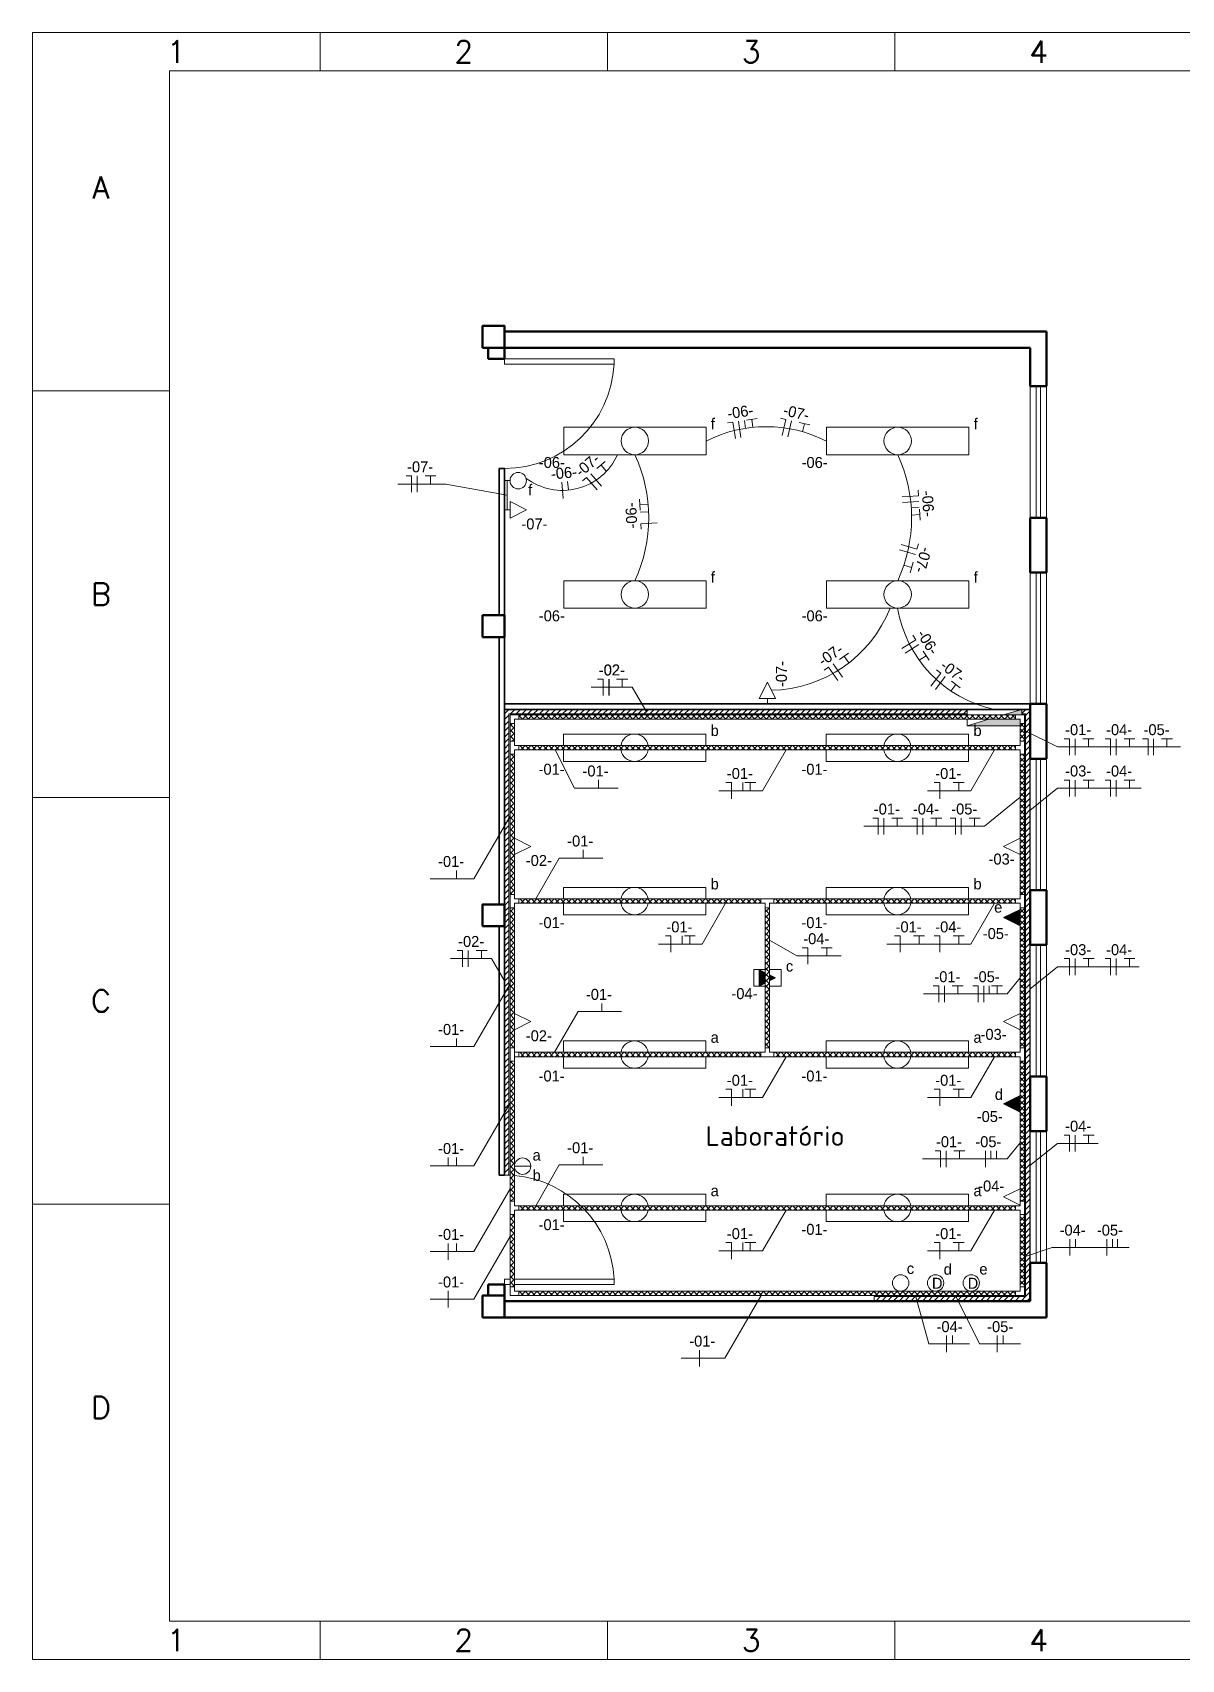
# Model space of a CAD drawing. Header units: metres. Extents: x 27.1 to 72, y 1.1 to 15.9.
# Drawn here: x 27.07 to 37.57, y 1.07 to 15.92 of the extents above; entities that cross this region are included whole.
import ezdxf
from ezdxf.enums import TextEntityAlignment as Align

# ---------------------------------------------------------------- set-up
doc = ezdxf.new("R2010")
doc.units = ezdxf.units.M
doc.header["$LTSCALE"] = 0.5
for name, color, linetype, lineweight in [('018_Eletrocalha', 94, 'Continuous', 18), ('018_Eletroduto', 30, 'Continuous', 18), ('018_Portas_e_Janelas', 244, 'Continuous', 18), ('018_Simbologia', 3, 'Continuous', 18), ('035_Divisória', 5, 'Continuous', 35), ('035_Textos', 5, 'Continuous', 35), ('050_Alvenaria', 7, 'Continuous', 50), ('Cota', 3, 'Continuous', 13), ('Legenda', 1, 'Continuous', 18), ('Texto', 40, 'Continuous', 18)]:
    doc.layers.add(name, color=color, linetype=linetype, lineweight=lineweight)
doc.styles.add('DT', font='isocpeur.ttf')
doc.styles.add('ROMANS', font='romans', dxfattribs={"height": 2.5})
pattern_1 = [(0, (26.2645, 2.841), (0, 6.985), [5.08, -1.905]), (90, (26.2645, 2.841), (-6.985, 4e-16), [5.08, -1.905])]
pattern_2 = [(45, (11.024896, -5.463303), (-0.026516504, 0.026516504), [])]
pattern_3 = [(45, (11.024896, -5.463303), (-0.026516504, 0.026516504), []), (135, (11.024896, -5.463303), (-0.026516504, -0.026516504), [])]

msp = doc.modelspace()

# ---------------------------------------------------------------- hatches: boundary and pattern name
at = {"layer": '018_Eletrocalha'}
h = msp.add_hatch(dxfattribs=at)
h.set_pattern_fill('ANSI31', color=256, scale=0.3)
h.set_pattern_definition(pattern_2)
h.paths.add_polyline_path([(31.425, 9.7), (35.608, 9.7), (35.608, 9.74), (31.385, 9.74), (31.385, 5.49, -0.010014), (31.425, 5.489)])
h = msp.add_hatch(dxfattribs=at)
h.set_pattern_fill('ANSI37', color=256, scale=0.3)
h.set_pattern_definition(pattern_3)
h.paths.add_polyline_path([(31.515, 9.69), (31.515, 9.65), (35.608, 9.65), (35.608, 9.69)])
edge = h.paths.add_edge_path()
edge.add_line((31.475, 6.53), (31.435, 6.53))
edge.add_line((31.435, 6.53), (31.435, 5.489))
edge.add_arc((31.385, 4.491), 0.999, 84.8308, 87.1309, ccw=False)
edge.add_line((31.475, 5.486), (31.475, 6.53))
h.paths.add_polyline_path([(31.475, 7.93), (31.435, 7.93), (31.435, 6.65), (31.475, 6.65)])
h.paths.add_polyline_path([(31.435, 9.45), (31.475, 9.45), (31.475, 9.61), (31.435, 9.61)])
h.paths.add_polyline_path([(31.475, 9.33), (31.435, 9.33), (31.435, 8.05), (31.475, 8.05)])
h = msp.add_hatch(dxfattribs=at)
h.set_pattern_fill('ANSI37', color=256, scale=0.3)
h.set_pattern_definition(pattern_3)
h.paths.add_polyline_path([(36.052, 4.39), (36.052, 4.43), (31.515, 4.43), (31.515, 4.39)])
h.paths.add_polyline_path([(31.515, 9.69), (31.515, 9.65), (36.052, 9.65), (36.052, 9.69)])
h.paths.add_polyline_path([(36.092, 9.45), (36.132, 9.45), (36.132, 9.61), (36.092, 9.61)])
h.paths.add_polyline_path([(36.092, 8.05), (36.132, 8.05), (36.132, 9.33), (36.092, 9.33)])
h.paths.add_polyline_path([(36.092, 6.65), (36.132, 6.65), (36.132, 7.93), (36.092, 7.93)])
h.paths.add_polyline_path([(36.092, 5.25), (36.132, 5.25), (36.132, 6.53), (36.092, 6.53)])
h.paths.add_polyline_path([(36.132, 5.13), (36.092, 5.13), (36.092, 4.47), (36.132, 4.47)])
h.paths.add_polyline_path([(31.475, 5.13), (31.435, 5.13), (31.435, 4.47), (31.475, 4.47)])
h.paths.add_polyline_path([(31.475, 6.53), (31.435, 6.53), (31.435, 5.25), (31.475, 5.25)])
h.paths.add_polyline_path([(31.475, 7.93), (31.435, 7.93), (31.435, 6.65), (31.475, 6.65)])
h.paths.add_polyline_path([(31.435, 9.45), (31.475, 9.45), (31.475, 9.61), (31.435, 9.61)])
h.paths.add_polyline_path([(31.475, 9.33), (31.435, 9.33), (31.435, 8.05), (31.475, 8.05)])
h = msp.add_hatch(dxfattribs=at)
h.set_pattern_fill('ANSI31', color=256, scale=0.3)
h.set_pattern_definition(pattern_2)
h.paths.add_polyline_path([(36.182, 9.74), (36.108, 9.74), (36.108, 9.7), (36.142, 9.7), (36.142, 4.38), (34.759, 4.38), (34.759, 4.34), (36.182, 4.34)])
h = msp.add_hatch(dxfattribs=at)
h.set_pattern_fill('ANSI37', color=256, scale=0.3)
h.set_pattern_definition(pattern_3)
h.paths.add_polyline_path([(36.052, 9.65), (36.052, 9.69), (35.608, 9.69), (35.608, 9.65)])
h.paths.add_polyline_path([(36.108, 9.61), (36.092, 9.61), (36.092, 9.59), (36.108, 9.59)])
h = msp.add_hatch(dxfattribs=at)
h.set_pattern_fill('ANSI37', color=256, scale=0.3)
h.set_pattern_definition(pattern_3)
h.paths.add_polyline_path([(36.052, 4.39), (36.052, 4.43), (34.759, 4.43), (34.759, 4.39)])
h.paths.add_polyline_path([(36.092, 9.45), (36.132, 9.45), (36.132, 9.61), (36.108, 9.61), (36.108, 9.59), (36.092, 9.59)])
h.paths.add_polyline_path([(36.092, 8.05), (36.132, 8.05), (36.132, 9.33), (36.092, 9.33)])
h.paths.add_polyline_path([(36.092, 6.65), (36.132, 6.65), (36.132, 7.93), (36.092, 7.93)])
h.paths.add_polyline_path([(36.132, 5.13), (36.092, 5.13), (36.092, 4.47), (36.132, 4.47)])
h.paths.add_polyline_path([(36.092, 5.25), (36.132, 5.25), (36.132, 6.53), (36.092, 6.53)])
h = msp.add_hatch(dxfattribs=at)
h.set_pattern_fill('ANSI37', color=256, scale=0.3)
h.set_pattern_definition(pattern_3)
h.paths.add_polyline_path([(31.515, 9.41), (31.515, 9.37), (36.052, 9.37), (36.052, 9.41)])
h = msp.add_hatch(dxfattribs=at)
h.set_pattern_fill('ANSI37', color=256, scale=0.3)
h.set_pattern_definition([(45, (11.024896, -6.863303), (-0.026516504, 0.026516504), []), (135, (11.024896, -6.863303), (-0.026516504, -0.026516504), [])])
h.paths.add_polyline_path([(33.725, 7.97), (33.725, 8.01), (31.515, 8.01), (31.515, 7.97)])
h.paths.add_polyline_path([(33.845, 8.01), (33.845, 7.97), (36.052, 7.97), (36.052, 8.01)])
h = msp.add_hatch(dxfattribs=at)
h.set_pattern_fill('ANSI37', color=256, scale=0.3)
h.set_pattern_definition(pattern_3)
h.paths.add_polyline_path([(33.805, 7.93), (33.765, 7.93), (33.765, 6.65), (33.805, 6.65)])
h = msp.add_hatch(dxfattribs=at)
h.set_pattern_fill('ANSI37', color=256, scale=0.3)
h.set_pattern_definition([(45, (11.024896, -8.263303), (-0.026516504, 0.026516504), []), (135, (11.024896, -8.263303), (-0.026516504, -0.026516504), [])])
h.paths.add_polyline_path([(33.845, 6.61), (33.845, 6.57), (33.725, 6.57), (33.725, 6.61), (31.515, 6.61), (31.515, 6.57), (36.052, 6.57), (36.052, 6.61)])
h = msp.add_hatch(dxfattribs=at)
h.set_pattern_fill('ANSI37', color=256, scale=0.3)
h.set_pattern_definition([(45, (11.024896, -9.663303), (-0.026516504, 0.026516504), []), (135, (11.024896, -9.663303), (-0.026516504, -0.026516504), [])])
h.paths.add_polyline_path([(31.515, 5.21), (31.515, 5.17), (36.052, 5.17), (36.052, 5.21)])
h = msp.add_hatch(dxfattribs=at)
h.set_pattern_fill('ANSI37', color=256, scale=0.3)
h.set_pattern_definition(pattern_3)
h.paths.add_polyline_path([(31.515, 4.43), (31.515, 4.39), (34.759, 4.39), (34.759, 4.43)])
at = {"layer": '018_Simbologia'}
h = msp.add_hatch(color=256, dxfattribs=at)
h.dxf.hatch_style = 1
h.paths.add_polyline_path([(36.092, 9.59), (36.092, 9.65), (35.808, 9.65), (35.608, 9.59)])
h.paths.add_polyline_path([(35.941, 9.69), (36.108, 9.69), (36.108, 9.74)])
h = msp.add_hatch(dxfattribs=at)
h.set_pattern_fill('ANGLE', color=256)
h.set_pattern_definition(pattern_1)
h.paths.add_polyline_path([(36.11, 9.59), (36.11, 9.74), (35.745, 9.63), (35.61, 9.59)])
h.paths.add_polyline_path([(35.644, 9.411), (35.761, 9.411), (35.761, 9.561), (35.644, 9.561)], flags=9)
h = msp.add_hatch(color=256, dxfattribs=at)
h.dxf.hatch_style = 1
h.paths.add_polyline_path([(36.092, 7.765), (36.092, 7.915), (35.942, 7.84)])
h = msp.add_hatch(color=256, dxfattribs=at)
h.dxf.hatch_style = 1
h.paths.add_polyline_path([(33.805, 7.317), (33.805, 7.262), (33.86, 7.29)])
h.paths.add_polyline_path([(33.765, 7.242), (33.765, 7.337), (33.71, 7.365), (33.71, 7.215)])
h = msp.add_hatch(dxfattribs=at)
h.set_pattern_fill('ANGLE', color=256)
h.set_pattern_definition(pattern_1)
h.paths.add_polyline_path([(33.862, 7.29), (33.712, 7.365), (33.712, 7.215)])
h = msp.add_hatch(color=256, dxfattribs=at)
h.dxf.hatch_style = 1
h.paths.add_polyline_path([(36.092, 6.065), (36.092, 6.215), (35.942, 6.14)])

# ---------------------------------------------------------------- linework, layer by layer
at = {"layer": '018_Eletrocalha'}
for p, q in [((31.385, 5.49), (31.385, 9.74)), ((31.385, 9.74), (35.608, 9.74)), ((36.108, 9.7), (36.108, 9.74)), ((36.182, 9.74), (36.182, 4.34)), ((36.092, 9.41), (31.475, 9.41)), ((36.092, 9.37), (31.475, 9.37)), ((36.092, 8.01), (31.475, 8.01)), ((33.765, 7.97), (31.475, 7.97)), ((33.765, 7.97), (33.765, 6.65)), ((36.092, 7.97), (33.805, 7.97)), ((33.805, 7.97), (33.805, 6.65)), ((33.725, 6.61), (31.475, 6.61)), ((36.092, 6.57), (31.475, 6.57)), ((36.092, 6.61), (33.845, 6.61)), ((36.092, 5.21), (31.475, 5.21)), ((36.092, 5.17), (31.475, 5.17)), ((31.475, 4.47), (31.435, 4.47)), ((31.515, 4.43), (31.515, 4.39)), ((34.759, 4.34), (34.759, 4.38)), ((36.182, 4.34), (34.759, 4.34))]:
    msp.add_line(p, q, dxfattribs=at)
for points in [[(31.425, 5.49), (31.425, 9.7), (35.608, 9.7)], [(31.435, 4.39), (31.435, 9.69), (36.108, 9.69)], [(36.108, 9.69), (36.132, 9.69), (36.132, 4.39), (31.435, 4.39)], [(36.108, 9.7), (36.142, 9.7), (36.142, 4.38), (34.759, 4.38)], [(31.475, 9.41), (31.475, 9.65), (36.092, 9.65)], [(36.092, 9.65), (36.092, 9.41)], [(31.475, 8.01), (31.475, 9.37)], [(36.092, 9.37), (36.092, 8.01)], [(31.475, 5.21), (31.475, 7.97)], [(36.092, 7.97), (36.092, 6.61)], [(36.092, 6.57), (36.092, 5.21)], [(31.475, 4.43), (31.475, 5.17)], [(36.092, 5.17), (36.092, 4.43), (31.475, 4.43)]]:
    msp.add_lwpolyline(points, dxfattribs=at)
for points in [[(31.435, 9.69), (31.515, 9.69), (31.515, 9.65), (31.475, 9.65), (31.475, 9.61), (31.435, 9.61)], [(36.132, 9.69), (36.052, 9.69), (36.052, 9.65), (36.092, 9.65), (36.092, 9.61), (36.132, 9.61)], [(31.435, 9.33), (31.435, 9.45), (31.475, 9.45), (31.475, 9.41), (31.515, 9.41), (31.515, 9.37), (31.475, 9.37), (31.475, 9.33)], [(36.132, 9.33), (36.132, 9.45), (36.092, 9.45), (36.092, 9.41), (36.052, 9.41), (36.052, 9.37), (36.092, 9.37), (36.092, 9.33)], [(31.435, 7.93), (31.435, 8.05), (31.475, 8.05), (31.475, 8.01), (31.515, 8.01), (31.515, 7.97), (31.475, 7.97), (31.475, 7.93)], [(36.132, 7.93), (36.132, 8.05), (36.092, 8.05), (36.092, 8.01), (36.052, 8.01), (36.052, 7.97), (36.092, 7.97), (36.092, 7.93)], [(33.845, 8.01), (33.725, 8.01), (33.725, 7.97), (33.765, 7.97), (33.765, 7.93), (33.805, 7.93), (33.805, 7.97), (33.845, 7.97)], [(31.435, 6.53), (31.435, 6.65), (31.475, 6.65), (31.475, 6.61), (31.515, 6.61), (31.515, 6.57), (31.475, 6.57), (31.475, 6.53)], [(33.845, 6.57), (33.725, 6.57), (33.725, 6.61), (33.765, 6.61), (33.765, 6.65), (33.805, 6.65), (33.805, 6.61), (33.845, 6.61)], [(36.132, 6.53), (36.132, 6.65), (36.092, 6.65), (36.092, 6.61), (36.052, 6.61), (36.052, 6.57), (36.092, 6.57), (36.092, 6.53)], [(31.435, 5.13), (31.435, 5.25), (31.475, 5.25), (31.475, 5.21), (31.515, 5.21), (31.515, 5.17), (31.475, 5.17), (31.475, 5.13)], [(36.132, 5.13), (36.132, 5.25), (36.092, 5.25), (36.092, 5.21), (36.052, 5.21), (36.052, 5.17), (36.092, 5.17), (36.092, 5.13)], [(36.132, 4.39), (36.052, 4.39), (36.052, 4.43), (36.092, 4.43), (36.092, 4.47), (36.132, 4.47)]]:
    msp.add_lwpolyline(points, close=True, dxfattribs=at)
msp.add_arc((31.385, 4.491), 0.999, 87.1309, 90.1304, dxfattribs=at)
at = {"layer": '018_Eletroduto'}
msp.add_line((31.41, 11.828), (31.41, 11.562), dxfattribs=at)
for centre, radius, start, end in [((33.775, 11.095), 1.225, 63.3254, 116.6746), ((31.914, 12.289), 0.55, 232.583, 335.892), ((31.336, 11.49), 1.366, 335.1033, 24.8967), ((33.736, 11.49), 1.366, 335.1033, 24.8967), ((33.798, 11.108), 1.194, 271.1616, 338.1918), ((36.091, 10.847), 1.131, 189.267, 258.2269)]:
    msp.add_arc(centre, radius, start, end, dxfattribs=at)
at = {"layer": '018_Portas_e_Janelas'}
for p, q in [((36.185, 12.69), (36.185, 11.49)), ((36.24, 12.69), (36.24, 11.49)), ((36.28, 12.69), (36.28, 11.49)), ((36.335, 11.49), (36.335, 12.69)), ((36.185, 10.99), (36.185, 9.79)), ((36.24, 10.99), (36.24, 9.79)), ((36.28, 10.99), (36.28, 9.79)), ((36.335, 9.79), (36.335, 10.99)), ((36.185, 9.29), (36.185, 8.09)), ((36.24, 9.29), (36.24, 8.09)), ((36.28, 9.29), (36.28, 8.09)), ((36.335, 8.09), (36.335, 9.29)), ((36.335, 7.59), (36.185, 7.59)), ((36.185, 7.59), (36.185, 6.39)), ((36.24, 7.59), (36.24, 6.39)), ((36.28, 7.59), (36.28, 6.39)), ((36.335, 6.39), (36.335, 7.59)), ((36.335, 6.39), (36.185, 6.39)), ((36.185, 5.89), (36.185, 4.69)), ((36.24, 5.89), (36.24, 4.69)), ((36.28, 5.89), (36.28, 4.69)), ((36.335, 4.69), (36.335, 5.89))]:
    msp.add_line(p, q, dxfattribs=at)
msp.add_lwpolyline([(31.385, 12.94), (32.385, 12.94), (32.385, 12.89), (31.385, 12.89)], close=True, dxfattribs=at)
for points in [[(31.437, 4.54), (31.385, 4.54), (31.385, 4.49), (31.437, 4.49)], [(31.477, 4.49), (32.385, 4.49), (32.385, 4.54), (31.477, 4.54)]]:
    msp.add_lwpolyline(points, dxfattribs=at)
for centre, start, end in [((31.387, 12.939), 269.8696, 357.1928), ((31.387, 4.491), 2.8072, 84.8308)]:
    msp.add_arc(centre, 0.999, start, end, dxfattribs=at)
at = {"layer": '018_Simbologia'}
for p, q in [((33.471, 12.363), (33.422, 12.355)), ((33.493, 12.214), (33.471, 12.363)), ((33.544, 12.222), (33.522, 12.37)), ((33.586, 12.304), (33.575, 12.378)), ((33.692, 12.395), (33.593, 12.381)), ((33.653, 12.314), (33.642, 12.388)), ((33.954, 12.386), (33.906, 12.397)), ((33.921, 12.24), (33.954, 12.386)), ((33.971, 12.229), (34.004, 12.375)), ((34.172, 12.336), (34.074, 12.359)), ((34.106, 12.274), (34.123, 12.347)), ((32.27, 11.777), (32.173, 11.891)), ((32.305, 12.002), (32.228, 11.938)), ((32.315, 11.913), (32.266, 11.97)), ((30.411, 11.797), (30.849, 11.797)), ((30.536, 11.872), (30.486, 11.872)), ((30.536, 11.722), (30.536, 11.872)), ((30.587, 11.722), (30.587, 11.872)), ((30.759, 11.872), (30.659, 11.872)), ((30.709, 11.797), (30.709, 11.872)), ((30.849, 11.797), (31.41, 11.695)), ((31.435, 11.828), (31.385, 11.828)), ((31.921, 11.665), (31.908, 11.814)), ((31.968, 11.745), (31.961, 11.819)), ((32.134, 11.858), (32.096, 11.826)), ((32.231, 11.744), (32.134, 11.858)), ((35.166, 11.69), (35.163, 11.74)), ((31.435, 11.487), (31.435, 11.637)), ((31.585, 11.562), (31.435, 11.637)), ((32.618, 11.658), (32.623, 11.558)), ((32.695, 11.611), (32.621, 11.608)), ((35.016, 11.681), (35.166, 11.69)), ((35.019, 11.63), (35.169, 11.639)), ((35.097, 11.581), (35.172, 11.586)), ((31.435, 11.562), (31.385, 11.562)), ((31.585, 11.562), (31.435, 11.487)), ((32.699, 11.543), (32.624, 11.54)), ((32.779, 11.442), (32.629, 11.435)), ((32.629, 11.435), (32.632, 11.385)), ((35.101, 11.513), (35.176, 11.518)), ((35.179, 11.468), (35.173, 11.568)), ((34.993, 11.196), (35.137, 11.153)), ((35.007, 11.245), (35.151, 11.202)), ((35.151, 11.202), (35.165, 11.25)), ((35.03, 11.058), (35.102, 11.036)), ((35.088, 10.988), (35.116, 11.084)), ((35.141, 10.376), (35.114, 10.418)), ((34.527, 10.254), (34.445, 10.197)), ((35.014, 10.296), (35.141, 10.376)), ((35.042, 10.252), (35.168, 10.333)), ((35.261, 10.188), (35.207, 10.273)), ((34.344, 10.127), (34.303, 10.098)), ((34.429, 10.004), (34.344, 10.127)), ((34.471, 10.033), (34.386, 10.156)), ((34.529, 10.164), (34.486, 10.226)), ((35.171, 10.19), (35.234, 10.23)), ((35.368, 10.072), (35.328, 10.102)), ((32.285, 10.017), (32.235, 10.017)), ((32.287, 10.017), (32.237, 10.017)), ((32.285, 9.867), (32.285, 10.017)), ((32.287, 9.867), (32.287, 10.017)), ((32.336, 9.867), (32.336, 10.017)), ((32.339, 9.867), (32.339, 10.017)), ((32.508, 10.017), (32.408, 10.017)), ((32.51, 10.017), (32.41, 10.017)), ((32.458, 9.942), (32.458, 10.017)), ((32.46, 9.942), (32.46, 10.017)), ((33.785, 9.99), (33.71, 9.84)), ((33.785, 9.99), (33.86, 9.84)), ((35.278, 9.952), (35.368, 10.072)), ((35.319, 9.921), (35.409, 10.041)), ((35.461, 9.907), (35.506, 9.967)), ((35.546, 9.937), (35.466, 9.997)), ((32.175, 9.942), (32.549, 9.942)), ((32.177, 9.942), (32.551, 9.942)), ((32.549, 9.942), (32.668, 9.74)), ((32.551, 9.942), (32.685, 9.715)), ((33.86, 9.84), (33.71, 9.84)), ((33.785, 9.84), (33.785, 9.79)), ((35.941, 9.69), (36.108, 9.74)), ((35.608, 9.59), (35.808, 9.65)), ((36.434, 9.397), (36.132, 9.546)), ((31.846, 9.37), (32.024, 9.021)), ((33.741, 8.998), (33.956, 9.37)), ((35.644, 8.998), (35.859, 9.37)), ((36.434, 9.397), (37.558, 9.397)), ((36.544, 9.472), (36.494, 9.472)), ((36.544, 9.322), (36.544, 9.472)), ((36.595, 9.322), (36.595, 9.472)), ((36.767, 9.472), (36.667, 9.472)), ((36.717, 9.397), (36.717, 9.472)), ((36.919, 9.472), (36.869, 9.472)), ((36.919, 9.322), (36.919, 9.472)), ((36.97, 9.322), (36.97, 9.472)), ((37.142, 9.472), (37.042, 9.472)), ((37.092, 9.397), (37.092, 9.472)), ((37.261, 9.472), (37.211, 9.472)), ((37.261, 9.322), (37.261, 9.472)), ((37.312, 9.322), (37.312, 9.472)), ((37.484, 9.472), (37.384, 9.472)), ((37.434, 9.397), (37.434, 9.472)), ((32.242, 9.021), (32.242, 9.096)), ((33.456, 9.073), (33.406, 9.073)), ((33.456, 8.923), (33.456, 9.073)), ((33.561, 8.998), (33.561, 9.073)), ((33.679, 9.073), (33.579, 9.073)), ((33.629, 8.998), (33.629, 9.073)), ((35.359, 9.073), (35.309, 9.073)), ((35.359, 8.923), (35.359, 9.073)), ((35.582, 9.073), (35.482, 9.073)), ((35.532, 8.998), (35.532, 9.073)), ((36.545, 9.095), (36.495, 9.095)), ((36.545, 8.945), (36.545, 9.095)), ((36.596, 8.945), (36.596, 9.095)), ((36.768, 9.095), (36.668, 9.095)), ((36.718, 9.02), (36.718, 9.095)), ((36.919, 9.095), (36.869, 9.095)), ((36.919, 8.945), (36.919, 9.095)), ((36.97, 8.945), (36.97, 9.095)), ((37.142, 9.095), (37.042, 9.095)), ((37.092, 9.02), (37.092, 9.095)), ((32.024, 9.021), (32.423, 9.021)), ((33.343, 8.998), (33.741, 8.998)), ((35.246, 8.998), (35.644, 8.998)), ((35.768, 8.673), (36.092, 8.939)), ((36.435, 9.02), (36.182, 8.818)), ((36.435, 9.02), (37.198, 9.02)), ((31.104, 8.194), (31.435, 8.767)), ((34.667, 8.673), (35.768, 8.673)), ((34.798, 8.748), (34.748, 8.748)), ((34.798, 8.598), (34.798, 8.748)), ((34.849, 8.598), (34.849, 8.748)), ((35.021, 8.748), (34.921, 8.748)), ((34.971, 8.673), (34.971, 8.748)), ((35.154, 8.748), (35.104, 8.748)), ((35.154, 8.598), (35.154, 8.748)), ((35.206, 8.598), (35.206, 8.748)), ((35.377, 8.748), (35.277, 8.748)), ((35.327, 8.673), (35.327, 8.748)), ((35.504, 8.748), (35.454, 8.748)), ((35.504, 8.598), (35.504, 8.748)), ((35.556, 8.598), (35.556, 8.748)), ((35.727, 8.748), (35.627, 8.748)), ((35.677, 8.673), (35.677, 8.748)), ((31.475, 8.415), (31.475, 8.565)), ((31.625, 8.49), (31.475, 8.565)), ((31.625, 8.49), (31.475, 8.415)), ((35.942, 8.49), (36.092, 8.565)), ((35.942, 8.49), (36.092, 8.415)), ((36.092, 8.415), (36.092, 8.565)), ((31.67, 8.01), (31.885, 8.382)), ((31.885, 8.382), (32.283, 8.382)), ((32.103, 8.382), (32.103, 8.457)), ((30.706, 8.194), (31.104, 8.194)), ((30.946, 8.194), (30.946, 8.269)), ((33.189, 7.598), (33.404, 7.97)), ((35.644, 7.598), (35.859, 7.97)), ((35.942, 7.84), (36.092, 7.915)), ((36.092, 7.915), (36.092, 7.765)), ((35.942, 7.84), (36.092, 7.765)), ((32.791, 7.598), (33.189, 7.598)), ((32.904, 7.673), (32.854, 7.673)), ((32.904, 7.523), (32.904, 7.673)), ((33.008, 7.598), (33.008, 7.673)), ((33.127, 7.673), (33.027, 7.673)), ((33.077, 7.598), (33.077, 7.673)), ((34.055, 7.49), (33.805, 7.634)), ((34.876, 7.598), (35.644, 7.598)), ((34.997, 7.673), (34.947, 7.673)), ((34.997, 7.523), (34.997, 7.673)), ((35.22, 7.673), (35.12, 7.673)), ((35.17, 7.598), (35.17, 7.673)), ((35.359, 7.673), (35.309, 7.673)), ((35.359, 7.523), (35.359, 7.673)), ((35.582, 7.673), (35.482, 7.673)), ((35.532, 7.598), (35.532, 7.673)), ((30.892, 7.465), (31.266, 7.465)), ((31.002, 7.54), (30.952, 7.54)), ((31.002, 7.39), (31.002, 7.54)), ((31.053, 7.39), (31.053, 7.54)), ((31.225, 7.54), (31.125, 7.54)), ((31.175, 7.465), (31.175, 7.54)), ((31.266, 7.465), (31.385, 7.262)), ((34.055, 7.49), (34.458, 7.49)), ((34.154, 7.565), (34.104, 7.565)), ((34.154, 7.415), (34.154, 7.565)), ((34.377, 7.565), (34.277, 7.565)), ((34.327, 7.49), (34.327, 7.565)), ((36.545, 7.465), (36.495, 7.465)), ((36.545, 7.315), (36.545, 7.465)), ((36.596, 7.315), (36.596, 7.465)), ((36.768, 7.465), (36.668, 7.465)), ((36.718, 7.39), (36.718, 7.465)), ((36.919, 7.465), (36.869, 7.465)), ((36.919, 7.315), (36.919, 7.465)), ((36.97, 7.315), (36.97, 7.465)), ((37.142, 7.465), (37.042, 7.465)), ((37.092, 7.39), (37.092, 7.465)), ((33.66, 7.215), (33.66, 7.365)), ((33.71, 7.215), (33.71, 7.365)), ((33.765, 7.337), (33.71, 7.365)), ((33.86, 7.29), (33.805, 7.317)), ((33.86, 7.29), (33.805, 7.262)), ((35.974, 7.143), (36.092, 7.29)), ((36.435, 7.39), (36.182, 7.187)), ((36.435, 7.39), (37.179, 7.39)), ((31.104, 6.662), (31.435, 7.235)), ((33.765, 7.215), (33.66, 7.215)), ((33.765, 7.242), (33.71, 7.215)), ((33.91, 7.215), (33.805, 7.215)), ((35.212, 7.143), (35.974, 7.143)), ((35.35, 7.218), (35.3, 7.218)), ((35.35, 7.068), (35.35, 7.218)), ((35.401, 7.068), (35.401, 7.218)), ((35.573, 7.218), (35.473, 7.218)), ((35.523, 7.143), (35.523, 7.218)), ((35.71, 7.218), (35.66, 7.218)), ((35.71, 7.068), (35.71, 7.218)), ((35.761, 7.068), (35.761, 7.218)), ((35.81, 7.143), (35.81, 7.218)), ((35.933, 7.218), (35.833, 7.218)), ((35.883, 7.143), (35.883, 7.218)), ((31.841, 6.61), (32.056, 6.982)), ((32.056, 6.982), (32.454, 6.982)), ((32.274, 6.982), (32.274, 7.057)), ((31.475, 6.815), (31.475, 6.965)), ((31.625, 6.89), (31.475, 6.965)), ((31.625, 6.89), (31.475, 6.815)), ((35.942, 6.89), (36.092, 6.965)), ((35.942, 6.89), (36.092, 6.815)), ((36.092, 6.815), (36.092, 6.965)), ((30.946, 6.662), (30.946, 6.737)), ((30.706, 6.662), (31.104, 6.662)), ((33.741, 6.198), (33.956, 6.57)), ((35.644, 6.198), (35.859, 6.57)), ((33.456, 6.273), (33.406, 6.273)), ((33.456, 6.123), (33.456, 6.273)), ((33.561, 6.198), (33.561, 6.273)), ((33.679, 6.273), (33.579, 6.273)), ((33.629, 6.198), (33.629, 6.273)), ((35.359, 6.273), (35.309, 6.273)), ((35.359, 6.123), (35.359, 6.273)), ((35.582, 6.273), (35.482, 6.273)), ((35.532, 6.198), (35.532, 6.273)), ((31.104, 5.575), (31.435, 6.147)), ((33.343, 6.198), (33.741, 6.198)), ((35.246, 6.198), (35.644, 6.198)), ((35.942, 6.14), (36.092, 6.215)), ((35.942, 6.14), (36.092, 6.065)), ((36.092, 6.215), (36.092, 6.065)), ((36.545, 5.854), (36.495, 5.854)), ((36.545, 5.704), (36.545, 5.854)), ((36.596, 5.704), (36.596, 5.854)), ((36.768, 5.854), (36.668, 5.854)), ((36.718, 5.779), (36.718, 5.854)), ((30.87, 5.575), (30.87, 5.65)), ((30.946, 5.575), (30.946, 5.65)), ((32.103, 5.582), (32.103, 5.657)), ((35.366, 5.712), (35.316, 5.712)), ((35.366, 5.562), (35.366, 5.712)), ((35.417, 5.562), (35.417, 5.712)), ((35.589, 5.712), (35.489, 5.712)), ((35.539, 5.637), (35.539, 5.712)), ((35.776, 5.562), (35.776, 5.712)), ((35.827, 5.637), (35.827, 5.712)), ((35.877, 5.637), (35.877, 5.712)), ((35.974, 5.637), (36.092, 5.784)), ((36.435, 5.779), (36.182, 5.576)), ((36.435, 5.779), (36.807, 5.779)), ((30.706, 5.575), (31.104, 5.575)), ((31.475, 5.571), (31.625, 5.571)), ((31.67, 5.21), (31.885, 5.582)), ((31.885, 5.582), (32.283, 5.582)), ((35.203, 5.637), (35.974, 5.637)), ((31.104, 4.791), (31.435, 5.363)), ((35.942, 5.29), (36.092, 5.365)), ((36.092, 5.215), (36.092, 5.365)), ((35.942, 5.29), (36.092, 5.215)), ((33.741, 4.798), (33.956, 5.17)), ((35.644, 4.798), (35.859, 5.17)), ((31.104, 4.357), (31.435, 4.929)), ((36.546, 4.755), (36.546, 4.905)), ((36.6, 4.83), (36.6, 4.905)), ((36.886, 4.755), (36.886, 4.905)), ((36.936, 4.83), (36.936, 4.905)), ((36.983, 4.83), (36.983, 4.905)), ((30.706, 4.791), (31.104, 4.791)), ((30.87, 4.716), (30.87, 4.866)), ((30.946, 4.791), (30.946, 4.866)), ((33.343, 4.798), (33.741, 4.798)), ((33.456, 4.873), (33.406, 4.873)), ((33.456, 4.723), (33.456, 4.873)), ((33.561, 4.798), (33.561, 4.873)), ((33.679, 4.873), (33.579, 4.873)), ((33.629, 4.798), (33.629, 4.873)), ((35.246, 4.798), (35.644, 4.798)), ((35.359, 4.873), (35.309, 4.873)), ((35.359, 4.723), (35.359, 4.873)), ((35.582, 4.873), (35.482, 4.873)), ((35.532, 4.798), (35.532, 4.873)), ((36.385, 4.83), (36.132, 4.744)), ((36.385, 4.83), (37.088, 4.83)), ((30.706, 4.357), (31.104, 4.357)), ((30.87, 4.282), (30.87, 4.432)), ((33.398, 3.817), (33.728, 4.39)), ((35.26, 3.949), (35.137, 4.39)), ((35.723, 3.949), (35.502, 4.39)), ((35.422, 3.874), (35.422, 4.024)), ((35.475, 3.949), (35.475, 4.024)), ((35.884, 3.874), (35.884, 4.024)), ((35.938, 3.949), (35.938, 4.024)), ((33.164, 3.742), (33.164, 3.892)), ((35.26, 3.949), (35.632, 3.949)), ((35.723, 3.949), (36.095, 3.949)), ((32.999, 3.817), (33.398, 3.817))]:
    msp.add_line(p, q, dxfattribs=at)
for points in [[(31.925, 12.065), (33.225, 12.065), (33.225, 12.315), (31.925, 12.315)], [(34.325, 12.065), (35.625, 12.065), (35.625, 12.315), (34.325, 12.315)], [(31.925, 10.665), (33.225, 10.665), (33.225, 10.915), (31.925, 10.915)], [(34.325, 10.665), (35.625, 10.665), (35.625, 10.915), (34.325, 10.915)], [(33.765, 7.365), (33.66, 7.365), (33.66, 7.365), (33.765, 7.365)], [(33.805, 7.365), (33.91, 7.365), (33.91, 7.365), (33.805, 7.365)], [(33.91, 7.365), (33.91, 7.365), (33.91, 7.215), (33.91, 7.215)]]:
    msp.add_lwpolyline(points, close=True, dxfattribs=at)
for points in [[(36.108, 9.69), (36.108, 9.74), (35.608, 9.74), (35.608, 9.69)], [(33.222, 9.41), (33.222, 9.515), (31.922, 9.515), (31.922, 9.41)], [(35.622, 9.41), (35.622, 9.515), (34.322, 9.515), (34.322, 9.41)], [(35.608, 9.65), (35.608, 9.59), (36.092, 9.59)], [(31.922, 9.37), (31.922, 9.265), (33.222, 9.265), (33.222, 9.37)], [(34.322, 9.37), (34.322, 9.265), (35.622, 9.265), (35.622, 9.37)], [(33.222, 8.01), (33.222, 8.115), (31.922, 8.115), (31.922, 8.01)], [(35.622, 8.01), (35.622, 8.115), (34.322, 8.115), (34.322, 8.01)], [(31.922, 7.97), (31.922, 7.865), (33.222, 7.865), (33.222, 7.97)], [(34.322, 7.97), (34.322, 7.865), (35.622, 7.865), (35.622, 7.97)], [(33.222, 6.61), (33.222, 6.715), (31.922, 6.715), (31.922, 6.61)], [(35.622, 6.61), (35.622, 6.715), (34.322, 6.715), (34.322, 6.61)], [(31.922, 6.57), (31.922, 6.465), (33.222, 6.465), (33.222, 6.57)], [(34.322, 6.57), (34.322, 6.465), (35.622, 6.465), (35.622, 6.57)], [(33.222, 5.21), (33.222, 5.315), (31.922, 5.315), (31.922, 5.21)], [(35.622, 5.21), (35.622, 5.315), (34.322, 5.315), (34.322, 5.21)], [(31.922, 5.17), (31.922, 5.065), (33.222, 5.065), (33.222, 5.17)], [(34.322, 5.17), (34.322, 5.065), (35.622, 5.065), (35.622, 5.17)]]:
    msp.add_lwpolyline(points, dxfattribs=at)
for centre, radius in [((32.575, 12.19), 0.125), ((34.975, 12.19), 0.125), ((31.51, 11.828), 0.075), ((32.575, 10.79), 0.125), ((34.975, 10.79), 0.125), ((31.55, 5.571), 0.075), ((35.002, 4.505), 0.075), ((35.321, 4.505), 0.075), ((35.647, 4.505), 0.075)]:
    msp.add_circle(centre, radius, dxfattribs=at)
for centre, start, end in [((32.572, 9.39), 9.2069, 170.7931), ((34.972, 9.39), 9.2069, 170.7931), ((32.572, 9.39), 189.2069, 350.7931), ((34.972, 9.39), 189.2069, 350.7931), ((32.572, 7.99), 9.2069, 170.7931), ((34.972, 7.99), 9.2069, 170.7931), ((32.572, 7.99), 189.2069, 350.7931), ((34.972, 7.99), 189.2069, 350.7931), ((32.572, 6.59), 9.2069, 170.7931), ((34.972, 6.59), 9.2069, 170.7931), ((32.572, 6.59), 189.2069, 350.7931), ((34.972, 6.59), 189.2069, 350.7931), ((32.572, 5.19), 9.2069, 170.7931), ((34.972, 5.19), 9.2069, 170.7931), ((32.572, 5.19), 189.2069, 350.7931), ((34.972, 5.19), 189.2069, 350.7931)]:
    msp.add_arc(centre, 0.125, start, end, dxfattribs=at)
at = {"layer": '035_Divisória'}
for p, q in [((31.335, 11.94), (31.335, 10.6)), ((31.385, 11.94), (31.335, 11.94)), ((31.385, 11.94), (31.385, 10.6)), ((31.335, 7.96), (31.335, 10.4)), ((31.385, 7.96), (31.385, 10.4)), ((36.185, 9.79), (31.385, 9.79)), ((36.185, 9.74), (31.385, 9.74)), ((31.335, 7.76), (31.335, 5.49)), ((31.385, 7.76), (31.385, 5.49)), ((31.385, 5.49), (31.335, 5.49))]:
    msp.add_line(p, q, dxfattribs=at)
at = {"layer": '050_Alvenaria'}
for p, q in [((31.385, 13.19), (36.335, 13.19)), ((36.335, 13.19), (36.335, 12.69)), ((31.235, 12.94), (31.235, 13.04)), ((31.385, 12.94), (31.235, 12.94)), ((31.385, 13.04), (36.185, 13.04)), ((31.385, 13.04), (31.385, 12.94)), ((36.185, 13.04), (36.185, 12.69)), ((36.335, 12.69), (36.185, 12.69)), ((36.335, 12.69), (36.185, 12.69)), ((36.185, 11.49), (36.185, 10.99)), ((36.335, 11.49), (36.185, 11.49)), ((36.335, 11.49), (36.185, 11.49)), ((36.335, 11.49), (36.335, 10.99)), ((36.335, 10.99), (36.185, 10.99)), ((36.335, 10.99), (36.185, 10.99)), ((36.185, 9.79), (36.185, 9.29)), ((36.335, 9.79), (36.185, 9.79)), ((36.335, 9.79), (36.185, 9.79)), ((36.335, 9.79), (36.335, 9.29)), ((36.335, 9.29), (36.185, 9.29)), ((36.335, 9.29), (36.185, 9.29)), ((36.185, 8.09), (36.185, 7.59)), ((36.335, 8.09), (36.185, 8.09)), ((36.335, 8.09), (36.185, 8.09)), ((36.335, 8.09), (36.335, 7.59)), ((36.335, 7.59), (36.185, 7.59)), ((36.185, 6.39), (36.185, 5.89)), ((36.335, 6.39), (36.185, 6.39)), ((36.335, 6.39), (36.335, 5.89)), ((36.335, 5.89), (36.185, 5.89)), ((36.185, 4.69), (36.185, 4.34)), ((36.335, 4.69), (36.185, 4.69)), ((36.335, 4.69), (36.335, 4.19)), ((31.385, 4.49), (31.235, 4.49)), ((31.235, 4.49), (31.235, 4.39)), ((31.385, 4.39), (31.385, 4.49)), ((36.185, 4.34), (31.385, 4.34)), ((36.335, 4.19), (31.385, 4.19))]:
    msp.add_line(p, q, dxfattribs=at)
for points in [[(31.185, 13.04), (31.385, 13.04), (31.385, 13.24), (31.185, 13.24)], [(31.185, 10.4), (31.385, 10.4), (31.385, 10.6), (31.185, 10.6)], [(31.185, 7.76), (31.385, 7.76), (31.385, 7.96), (31.185, 7.96)], [(31.185, 4.19), (31.385, 4.19), (31.385, 4.39), (31.185, 4.39)]]:
    msp.add_lwpolyline(points, close=True, dxfattribs=at)
at = {"layer": 'Cota', "color": 7}
msp.add_lwpolyline([(27.075, 1.068), (48.075, 1.068), (48.075, 15.918), (27.075, 15.918)], close=True, dxfattribs=at)
at = {"layer": 'Legenda', "color": 7}
for p, q in [((29.7, 15.568), (29.7, 15.918)), ((34.95, 15.568), (34.95, 15.918)), ((47.725, 15.568), (28.325, 15.568)), ((28.325, 15.568), (28.325, 1.418)), ((28.325, 12.648), (27.075, 12.648)), ((28.325, 8.935), (27.075, 8.935)), ((28.325, 5.223), (27.075, 5.223)), ((28.325, 1.418), (47.725, 1.418)), ((29.7, 1.068), (29.7, 1.418)), ((34.95, 1.068), (34.95, 1.418))]:
    msp.add_line(p, q, dxfattribs=at)
at = {"layer": 'Texto', "color": 7}
for p, q in [((32.325, 15.918), (32.325, 15.568)), ((32.325, 1.418), (32.325, 1.068))]:
    msp.add_line(p, q, dxfattribs=at)

# ---------------------------------------------------------------- texts
at = {"layer": '018_Simbologia', "char_height": 0.1, "attachment_point": 1}
for s, insert, rotation in [('-06-', (33.412, 12.488), 8.4184), ('-07-', (33.945, 12.524), 347.0143), ('-07-', (32.018, 11.933), 40.2422), ('-06-', (31.804, 11.938), 5.1707), ('-06-', (32.499, 11.388), 92.9186), ('-06-', (35.295, 11.739), 273.5002), ('-07-', (35.289, 11.203), 253.4171), ('-06-', (35.23, 10.482), 302.5165), ('-07-', (34.235, 10.212), 34.8226), ('-07-', (33.863, 9.944), 90), ('-07-', (35.415, 10.201), 322.9717)]:
    msp.add_mtext_dynamic_manual_height_columns(s, width=0.31923, gutter_width=1, heights=[0], dxfattribs=dict(at, insert=insert, rotation=rotation))
for s, width, insert in [('f', 0.31923, (33.269, 12.397)), ('f', 0.31923, (35.669, 12.397)), ('-06-', 0.31923, (31.698, 12.044)), ('-06-', 0.31923, (34.098, 12.044)), ('-07-', 0.31923, (30.495, 12.004)), ('f', 0.31923, (31.601, 11.794)), ('-07-', 0.31923, (31.539, 11.483)), ('f', 0.31923, (33.269, 10.997)), ('f', 0.31923, (35.669, 10.997)), ('-06-', 0.31923, (31.698, 10.644)), ('-06-', 0.31923, (34.098, 10.644)), ('-02-', 0.31923, (32.245, 10.15)), ('-02-', 0.31923, (32.247, 10.15)), ('b', 0.31923, (33.267, 9.597)), ('b', 0.31923, (35.667, 9.597)), ('-01-', 0.31923, (36.504, 9.605)), ('-04-', 0.31923, (36.878, 9.605)), ('-05-', 0.31923, (37.22, 9.605)), ('-01-', 0.31923, (31.696, 9.244)), ('-01-', 0.31923, (32.097, 9.228)), ('-01-', 0.31923, (34.096, 9.244)), ('-03-', 0.31923, (36.504, 9.228)), ('-04-', 0.31923, (36.878, 9.228)), ('-01-', 0.31923, (33.415, 9.205)), ('-01-', 0.31923, (35.318, 9.205)), ('-01-', 0.31923, (34.757, 8.881)), ('-04-', 0.31923, (35.114, 8.881)), ('-05-', 0.31923, (35.464, 8.881)), ('-01-', 0.31923, (31.957, 8.589)), ('-01-', 0.31923, (30.778, 8.402)), ('-02-', 0.31923, (31.579, 8.411)), ('-03-', 0.31923, (35.805, 8.424)), ('b', 0.31923, (33.267, 8.197)), ('b', 0.31923, (35.667, 8.197)), ('e', 0.31923, (35.856, 7.985)), ('-01-', 0.31923, (31.696, 7.844)), ('-01-', 0.31923, (32.863, 7.805)), ('-01-', 0.31923, (34.096, 7.844)), ('-01-', 0.31923, (34.956, 7.805)), ('-04-', 0.31923, (35.318, 7.805)), ('-05-', 0.31923, (35.752, 7.744)), ('-02-', 0.31923, (30.961, 7.672)), ('-04-', 0.31923, (34.113, 7.697)), ('-03-', 0.31923, (36.504, 7.597)), ('-04-', 0.31923, (36.878, 7.597)), ('c', 0.31923, (33.954, 7.447)), ('-01-', 0.31923, (35.31, 7.35)), ('-05-', 0.31923, (35.669, 7.35)), ('-01-', 0.31923, (32.128, 7.189)), ('-04-', 0.31923, (33.457, 7.196)), ('-01-', 0.31923, (30.778, 6.869)), ('-02-', 0.31923, (31.579, 6.811)), ('a', 0.31923, (33.267, 6.797)), ('a', 0.31923, (35.667, 6.797)), ('-03-', 0.31923, (35.732, 6.824)), ('-01-', 0.31923, (31.696, 6.444)), ('-01-', 0.31923, (33.415, 6.405)), ('-01-', 0.31923, (34.096, 6.444)), ('-01-', 0.31923, (35.318, 6.405)), ('d', 0.31923, (35.862, 6.276)), ('-05-', 0.31923, (35.697, 6.074)), ('-04-', 0.31923, (36.504, 5.986)), ('-01-', 0.31923, (35.325, 5.844)), ('-05-', 0.31923, (35.684, 5.844)), ('-01-', 0.31923, (30.778, 5.782)), ('a', 0.31923, (31.641, 5.722)), ('-01-', 0.31923, (31.957, 5.789)), ('b', 0.31923, (31.641, 5.537)), ('a', 0.31923, (33.267, 5.397)), ('a', 0.31923, (35.667, 5.397)), ('-04-', 0.31923, (35.71, 5.44)), ('-01-', 0.31923, (31.696, 5.087)), ('-01-', 0.31923, (30.778, 4.998)), ('-01-', 0.31923, (33.415, 5.005)), ('-01-', 0.31923, (34.096, 5.044)), ('-01-', 0.31923, (35.318, 5.005)), ('-04-', 0.31923, (36.454, 5.037)), ('-05-', 0.31923, (36.794, 5.037)), ('c', 0.31923, (35.058, 4.687)), ('d', 0.31923, (35.395, 4.68)), ('e', 0.31923, (35.721, 4.682)), ('-01-', 0.31923, (30.778, 4.564)), ('D', 0.12426, (35.288, 4.552)), ('D', 0.12426, (35.614, 4.552)), ('-01-', 0.31923, (33.072, 4.024)), ('-04-', 0.31923, (35.33, 4.156)), ('-05-', 0.31923, (35.792, 4.156))]:
    msp.add_mtext_dynamic_manual_height_columns(s, width=width, gutter_width=1, heights=[0], dxfattribs=dict(at, insert=insert))
at = {"layer": '035_Textos', "insert": (33.221, 5.936), "char_height": 0.18, "attachment_point": 1, "style": 'DT'}
msp.add_mtext_dynamic_manual_height_columns('Laboratório', width=3.58845, gutter_width=0.9, heights=[0], dxfattribs=at)
at = {"layer": 'Legenda', "color": 7, "style": 'ROMANS'}
for s, p in [('1', (28.387, 15.743)), ('3', (33.637, 15.743)), ('4', (36.262, 15.743)), ('A', (27.7, 14.504)), ('B', (27.7, 10.792)), ('C', (27.7, 7.079)), ('D', (27.7, 3.367)), ('1', (28.387, 1.243)), ('3', (33.637, 1.243)), ('4', (36.262, 1.243))]:
    msp.add_text(s, height=0.2, dxfattribs=at).set_placement(p, align=Align.MIDDLE_CENTER)
at = {"layer": 'Texto', "color": 7, "style": 'ROMANS'}
for p in [(31.012, 15.743), (31.012, 1.243)]:
    msp.add_text('2', height=0.2, dxfattribs=at).set_placement(p, align=Align.MIDDLE_CENTER)

doc.saveas('drawing.dxf')
